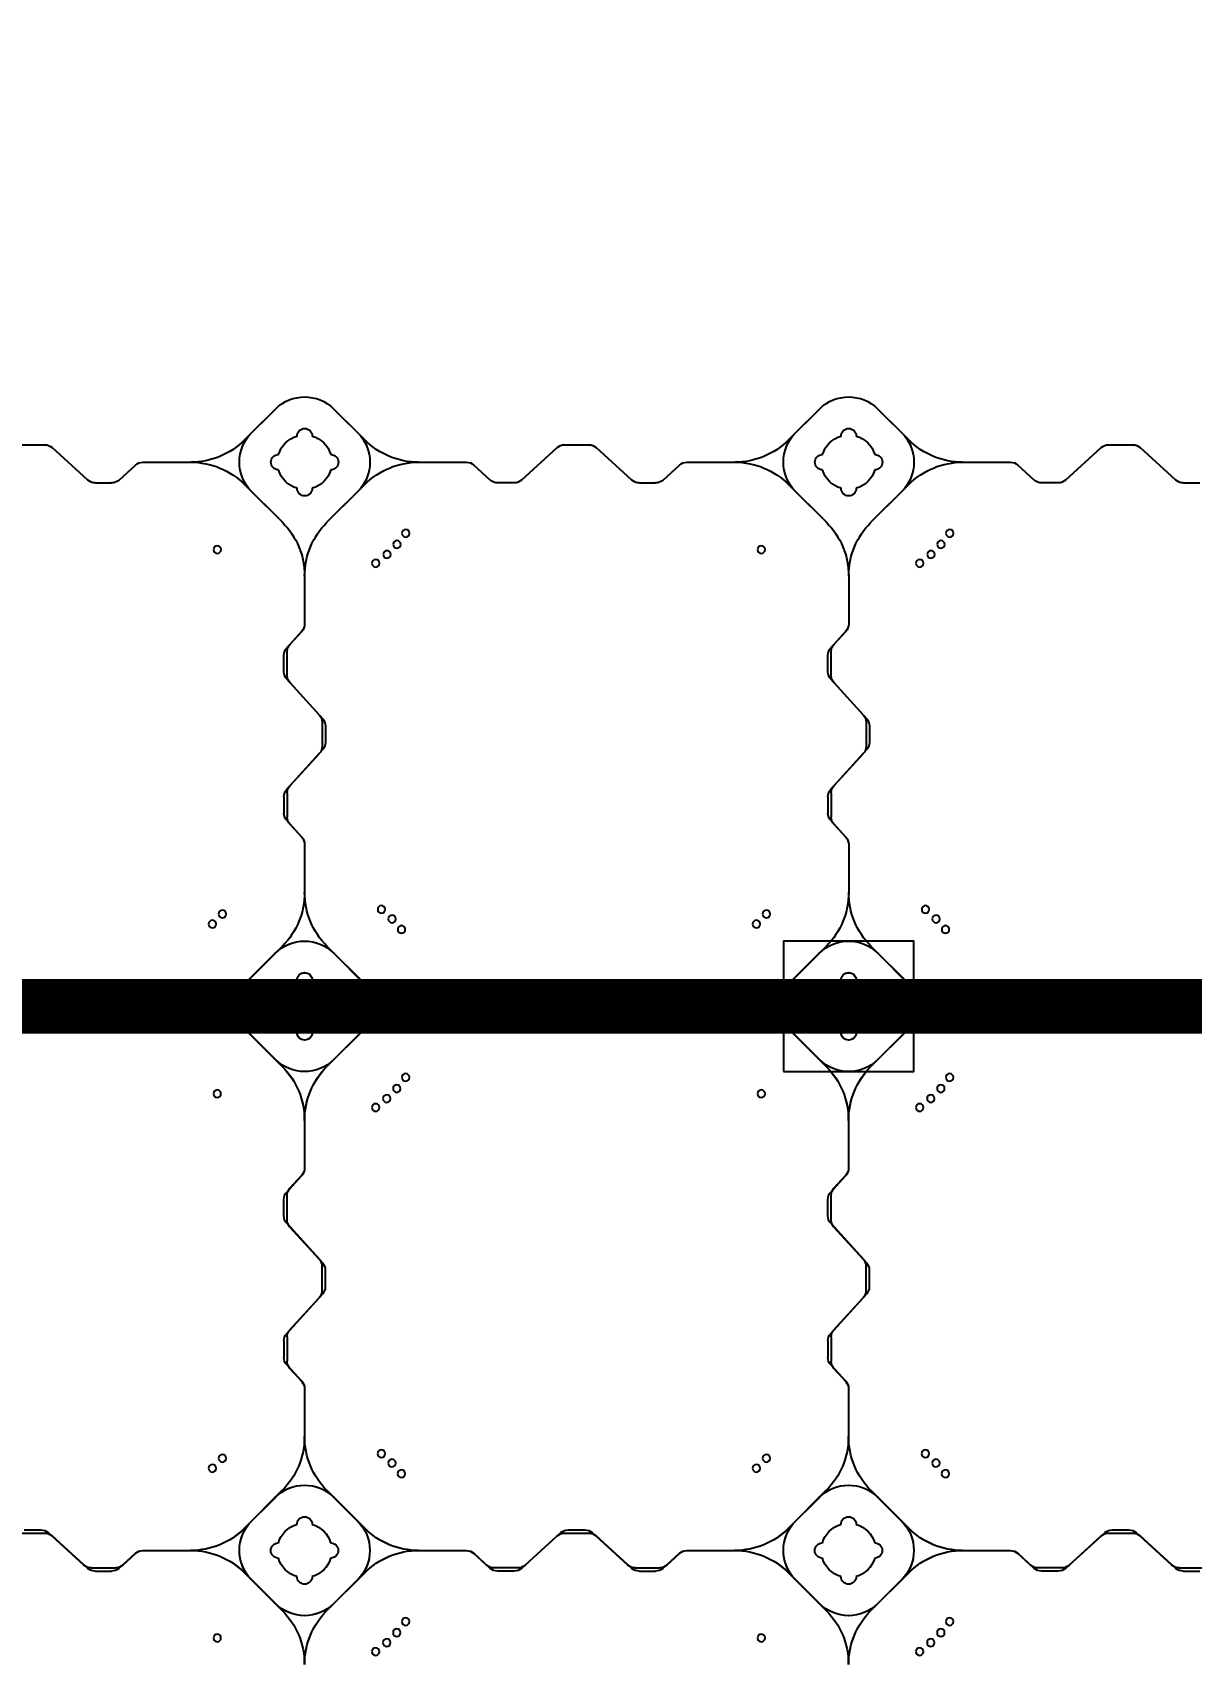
# Model space of a CAD drawing. Header units: millimetres. Extents: x -1612139 to -1260738, y 1141106 to 1536160.
# Drawn here: x -1328269 to -1327204, y 1255207 to 1256706 of the extents above; entities that cross this region are included whole.
import ezdxf

# ---------------------------------------------------------------- set-up
doc = ezdxf.new("R2010")
doc.units = ezdxf.units.MM
doc.header["$LTSCALE"] = 10
doc.layers.get('0').update_dxf_attribs({"linetype": 'CONTINUOUS'})
doc.layers.get('DEFPOINTS').update_dxf_attribs({"linetype": 'CONTINUOUS'})
doc.layers.add('W-FLOAT_BOWL浮筒', color=253, linetype='CONTINUOUS')
doc.styles.add('STANDARD_T3', font='simplex.shx', dxfattribs={"width": 0.7, "bigfont": 'gbcbig.shx'})
doc.dimstyles.new('W&&200', dxfattribs={"dimtxt": 700, "dimasz": 200, "dimexe": 500, "dimexo": 600, "dimgap": 200, "dimtad": 1, "dimdec": 0, "dimzin": 0, "dimdsep": 46, "dimtxsty": 'STANDARD_T3', "dimcen": 0.09, "dimclrd": 1, "dimclre": 1, "dimclrt": 7, "dimazin": 2, "dimtfac": 1, "dimtdec": 0, "dimtix": 1, "dimtmove": 2, "dimatfit": 3, "dimfxl": 100, "dimtolj": 1, "dimtzin": 0, "dimarcsym": 0})

# ---------------------------------------------------------------- blocks, each defined once
blk = doc.blocks.new('蓝色')
at = {"layer": 'W-FLOAT_BOWL浮筒', "color": 5}
for p, q in [((4951.1, 520.9), (4985.8, 555.6)), ((4957.5, 527.2), (4985.8, 555.5)), ((5061.6, 520.9), (5026.8, 555.6)), ((5055.2, 527.2), (5026.8, 555.5)), ((5451.1, 520.9), (5485.8, 555.6)), ((5457.5, 527.2), (5485.8, 555.5)), ((5561.6, 520.9), (5526.8, 555.6)), ((5555.2, 527.2), (5526.8, 555.5)), ((4979.5, 549.2), (4951.2, 520.9)), ((4957.5, 527.3), (4979.4, 549.2)), ((5033.2, 549.2), (5055.2, 527.3)), ((5033.2, 549.2), (5061.5, 520.9)), ((5479.5, 549.2), (5451.2, 520.9)), ((5457.5, 527.3), (5479.4, 549.2)), ((5533.2, 549.2), (5555.2, 527.3)), ((5533.2, 549.2), (5561.5, 520.9)), ((4803.5, 513.8), (4770.7, 484)), ((4807, 516.8), (4774.2, 487)), ((4810.2, 516.4), (4832.5, 516.4)), ((4813.7, 519.4), (4829, 519.4)), ((4835.7, 516.8), (4850.9, 503)), ((4839.2, 513.8), (4851.1, 503)), ((5173.5, 513.8), (5161.6, 503)), ((5177, 516.8), (5161.8, 503)), ((5202.5, 516.4), (5180.2, 516.4)), ((5199, 519.4), (5183.7, 519.4)), ((5205.7, 516.8), (5238.5, 487)), ((5209.2, 513.8), (5242, 484)), ((5303.5, 513.8), (5270.7, 484)), ((5307, 516.8), (5274.2, 487)), ((5310.2, 516.4), (5332.5, 516.4)), ((5313.7, 519.4), (5329, 519.4)), ((5335.7, 516.8), (5350.9, 503)), ((5339.2, 513.8), (5351.1, 503)), ((5673.5, 513.8), (5661.6, 503)), ((5677, 516.8), (5661.8, 503)), ((5702.5, 516.4), (5680.2, 516.4)), ((5699, 519.4), (5683.7, 519.4)), ((5705.7, 516.8), (5738.5, 487)), ((5709.2, 513.8), (5742, 484)), ((5803.5, 513.8), (5770.7, 484)), ((5807, 516.8), (5774.2, 487)), ((5810.2, 516.4), (5832.5, 516.4)), ((5813.7, 519.4), (5829, 519.4)), ((4857.6, 500.4), (4901.6, 500.4)), ((4857.8, 500.4), (4901.6, 500.4)), ((5110.9, 500.4), (5155.1, 500.4)), ((5110.9, 500.4), (5154.9, 500.4)), ((5357.6, 500.4), (5401.6, 500.4)), ((5357.8, 500.4), (5401.6, 500.4)), ((5610.9, 500.4), (5655.1, 500.4)), ((5610.9, 500.4), (5654.9, 500.4)), ((4745.2, 484.4), (4767.5, 484.4)), ((4748.7, 481.4), (4764, 481.4)), ((4985.8, 445.1), (4951.1, 479.9)), ((4979.5, 451.6), (4951.2, 479.9)), ((5026.8, 445.1), (5061.6, 479.9)), ((5033.2, 451.6), (5061.5, 479.9)), ((5245.2, 484.4), (5267.5, 484.4)), ((5248.7, 481.4), (5264, 481.4)), ((5485.8, 445.1), (5451.1, 479.9)), ((5479.5, 451.6), (5451.2, 479.9)), ((5526.8, 445.1), (5561.6, 479.9)), ((5533.2, 451.6), (5561.5, 479.9)), ((5745.2, 484.4), (5767.5, 484.4)), ((5748.7, 481.4), (5764, 481.4)), ((4979.4, 451.6), (4957.5, 473.5)), ((4957.5, 473.5), (4985.8, 445.2)), ((5055.2, 473.5), (5026.8, 445.2)), ((5055.2, 473.5), (5033.2, 451.6)), ((5479.4, 451.6), (5457.5, 473.5)), ((5457.5, 473.5), (5485.8, 445.2)), ((5555.2, 473.5), (5526.8, 445.2)), ((5555.2, 473.5), (5533.2, 451.6)), ((5006.3, 351.6), (5006.3, 395.8)), ((5006.3, 351.8), (5006.3, 395.8)), ((5506.3, 351.6), (5506.3, 395.8)), ((5506.3, 351.8), (5506.3, 395.8)), ((4989.9, 329.7), (5003.7, 344.9)), ((4992.9, 333.2), (5003.7, 345.1)), ((5489.9, 329.7), (5503.7, 344.9)), ((5492.9, 333.2), (5503.7, 345.1)), ((4987.3, 307.7), (4987.3, 323)), ((4990.3, 304.2), (4990.3, 326.5)), ((5487.3, 307.7), (5487.3, 323)), ((5490.3, 304.2), (5490.3, 326.5)), ((4989.9, 301), (5019.7, 268.2)), ((5489.9, 301), (5519.7, 268.2)), ((4992.9, 297.5), (5022.7, 264.7)), ((5492.9, 297.5), (5522.7, 264.7)), ((5022.3, 239.2), (5022.3, 261.5)), ((5025.3, 242.7), (5025.3, 258)), ((5522.3, 239.2), (5522.3, 261.5)), ((5525.3, 242.7), (5525.3, 258)), ((4989.9, 199.7), (5019.7, 232.5)), ((4992.9, 203.2), (5022.7, 236)), ((5489.9, 199.7), (5519.7, 232.5)), ((5492.9, 203.2), (5522.7, 236)), ((4990.3, 196.5), (4990.3, 174.2)), ((5490.3, 196.5), (5490.3, 174.2)), ((4987.3, 193), (4987.3, 177.7)), ((5487.3, 193), (5487.3, 177.7)), ((4989.9, 171), (5003.7, 155.8)), ((4992.9, 167.5), (5003.7, 155.6)), ((5489.9, 171), (5503.7, 155.8)), ((5492.9, 167.5), (5503.7, 155.6)), ((5006.3, 105.1), (5006.3, 149.1)), ((5006.3, 105.1), (5006.3, 148.9)), ((5506.3, 105.1), (5506.3, 149.1)), ((5506.3, 105.1), (5506.3, 148.9)), ((4951.1, 20.9), (4985.8, 55.6)), ((4957.5, 27.2), (4985.8, 55.5)), ((5061.6, 20.9), (5026.8, 55.6)), ((5055.2, 27.2), (5026.8, 55.5)), ((5451.1, 20.9), (5485.8, 55.6)), ((5457.5, 27.2), (5485.8, 55.5)), ((5561.6, 20.9), (5526.8, 55.6)), ((5555.2, 27.2), (5526.8, 55.5)), ((4807, 16.8), (4774.2, -13)), ((4813.7, 19.4), (4829, 19.4)), ((4835.7, 16.8), (4850.9, 3)), ((5177, 16.8), (5161.8, 3)), ((5199, 19.4), (5183.7, 19.4)), ((5205.7, 16.8), (5238.5, -13)), ((5307, 16.8), (5274.2, -13)), ((5313.7, 19.4), (5329, 19.4)), ((5335.7, 16.8), (5350.9, 3)), ((5677, 16.8), (5661.8, 3)), ((5699, 19.4), (5683.7, 19.4)), ((5705.7, 16.8), (5738.5, -13)), ((5807, 16.8), (5774.2, -13)), ((5813.7, 19.4), (5829, 19.4)), ((4857.6, 0.4), (4901.6, 0.4)), ((5110.9, 0.4), (5155.1, 0.4)), ((5357.6, 0.4), (5401.6, 0.4)), ((5610.9, 0.4), (5655.1, 0.4)), ((4745.2, -15.6), (4767.5, -15.6)), ((4979.5, -48.4), (4951.2, -20.1)), ((4979.4, -48.4), (4957.5, -26.5)), ((5033.2, -48.4), (5061.5, -20.1)), ((5055.2, -26.5), (5033.2, -48.4)), ((5245.2, -15.6), (5267.5, -15.6)), ((5479.5, -48.4), (5451.2, -20.1)), ((5479.4, -48.4), (5457.5, -26.5)), ((5533.2, -48.4), (5561.5, -20.1)), ((5555.2, -26.5), (5533.2, -48.4)), ((5745.2, -15.6), (5767.5, -15.6))]:
    blk.add_line(p, q, dxfattribs=at)
for centre in [(5071.6, 593.3), (5081.9, 585.1), (5571.6, 593.3), (5581.9, 585.1), (4926, 580.7), (5091.1, 575.9), (5426, 580.7), (5591.1, 575.9), (5099.2, 565.7), (5599.2, 565.7), (4921.6, 424.8), (5086.6, 420.1), (5095.3, 429.8), (5421.6, 424.8), (5586.6, 420.1), (5595.3, 429.8), (4930.8, 415.6), (5076.9, 411.4), (5430.8, 415.6), (5576.9, 411.4), (5071.6, 93.3), (5571.6, 93.3), (4926, 80.7), (5081.9, 85.1), (5091.1, 75.9), (5426, 80.7), (5581.9, 85.1), (5591.1, 75.9), (5099.2, 65.7), (5599.2, 65.7)]:
    blk.add_circle(centre, 3.5, dxfattribs=at)
for centre, radius, start, end in [((4936.3, 605.1), 70, 315, 0), ((4936.3, 605), 70, 315, 0), ((5076.3, 605.1), 70, 180, 225), ((5076.3, 605), 70, 180, 225), ((5436.3, 605.1), 70, 315, 0), ((5436.3, 605), 70, 315, 0), ((5576.3, 605.1), 70, 180, 225), ((5576.3, 605), 70, 180, 225), ((5006.3, 522.3), 38, 45, 135), ((5006.4, 522.3), 38, 45, 135), ((5506.3, 522.3), 38, 45, 135), ((5506.4, 522.3), 38, 45, 135), ((4984.4, 500.4), 38, 135, 225), ((4984.4, 500.3), 38, 135, 225), ((5006.3, 524.4), 7, 0, 180), ((5006.3, 524.4), 7, 0, 180), ((5006.3, 524.4), 7, 0, 180), ((5006.3, 524.4), 7, 0, 180), ((5028.3, 500.4), 38, 315, 45), ((5028.3, 500.3), 38, 315, 45), ((5484.4, 500.4), 38, 135, 225), ((5484.4, 500.3), 38, 135, 225), ((5506.3, 524.4), 7, 0, 180), ((5506.3, 524.4), 7, 0, 180), ((5506.3, 524.4), 7, 0, 180), ((5506.3, 524.4), 7, 0, 180), ((5528.3, 500.4), 38, 315, 45), ((5528.3, 500.3), 38, 315, 45), ((4810.2, 506.4), 10, 90, 132.2737), ((4813.7, 509.4), 10, 90, 132.2737), ((4829, 509.4), 10, 47.7263, 90), ((4832.5, 506.4), 10, 47.7263, 90), ((4901.6, 570.4), 70, 270, 315), ((4901.7, 570.4), 70, 270, 315), ((5006.3, 500.4), 25, 106.2602, 163.7398), ((5006.3, 500.4), 25, 106.2602, 163.7398), ((5006.3, 500.4), 25, 106.2602, 163.7398), ((5006.3, 500.4), 25, 106.2602, 163.7398), ((5006.3, 500.4), 25, 16.2602, 73.7398), ((5006.3, 500.4), 25, 16.2602, 73.7398), ((5006.3, 500.4), 25, 16.2602, 73.7398), ((5006.3, 500.4), 25, 16.2602, 73.7398), ((5111, 570.4), 70, 225, 270), ((5111.1, 570.4), 70, 225, 270), ((5180.2, 506.4), 10, 90, 132.2737), ((5183.7, 509.4), 10, 90, 132.2737), ((5199, 509.4), 10, 47.7263, 90), ((5202.5, 506.4), 10, 47.7263, 90), ((5310.2, 506.4), 10, 90, 132.2737), ((5313.7, 509.4), 10, 90, 132.2737), ((5329, 509.4), 10, 47.7263, 90), ((5332.5, 506.4), 10, 47.7263, 90), ((5401.6, 570.4), 70, 270, 315), ((5401.7, 570.4), 70, 270, 315), ((5506.3, 500.4), 25, 106.2602, 163.7398), ((5506.3, 500.4), 25, 106.2602, 163.7398), ((5506.3, 500.4), 25, 106.2602, 163.7398), ((5506.3, 500.4), 25, 106.2602, 163.7398), ((5506.3, 500.4), 25, 16.2602, 73.7398), ((5506.3, 500.4), 25, 16.2602, 73.7398), ((5506.3, 500.4), 25, 16.2602, 73.7398), ((5506.3, 500.4), 25, 16.2602, 73.7398), ((5611, 570.4), 70, 225, 270), ((5611.1, 570.4), 70, 225, 270), ((5680.2, 506.4), 10, 90, 132.2737), ((5683.7, 509.4), 10, 90, 132.2737), ((5699, 509.4), 10, 47.7263, 90), ((5702.5, 506.4), 10, 47.7263, 90), ((5810.2, 506.4), 10, 90, 132.2737), ((5813.7, 509.4), 10, 90, 132.2737), ((4857.6, 510.4), 10, 227.7263, 270), ((4857.8, 510.4), 10, 227.7263, 270), ((4901.6, 430.4), 70, 45, 90), ((4901.7, 430.4), 70, 45, 90), ((4982.3, 500.4), 7, 90, 270), ((4982.3, 500.4), 7, 90, 270), ((4982.3, 500.4), 7, 90, 270), ((4982.3, 500.4), 7, 90, 270), ((5030.3, 500.4), 7, 270, 90), ((5030.3, 500.4), 7, 270, 90), ((5030.3, 500.4), 7, 270, 90), ((5030.3, 500.4), 7, 270, 90), ((5111, 430.4), 70, 90, 135), ((5111.1, 430.4), 70, 90, 135), ((5154.9, 510.4), 10, 270, 312.2737), ((5155.1, 510.4), 10, 270, 312.2737), ((5357.6, 510.4), 10, 227.7263, 270), ((5357.8, 510.4), 10, 227.7263, 270), ((5401.6, 430.4), 70, 45, 90), ((5401.7, 430.4), 70, 45, 90), ((5482.3, 500.4), 7, 90, 270), ((5482.3, 500.4), 7, 90, 270), ((5482.3, 500.4), 7, 90, 270), ((5482.3, 500.4), 7, 90, 270), ((5530.3, 500.4), 7, 270, 90), ((5530.3, 500.4), 7, 270, 90), ((5530.3, 500.4), 7, 270, 90), ((5530.3, 500.4), 7, 270, 90), ((5611, 430.4), 70, 90, 135), ((5611.1, 430.4), 70, 90, 135), ((5654.9, 510.4), 10, 270, 312.2737), ((5655.1, 510.4), 10, 270, 312.2737), ((4764, 491.4), 10, 270, 312.2737), ((4767.5, 494.4), 10, 270, 312.2737), ((5006.3, 500.4), 25, 196.2602, 253.7398), ((5006.3, 500.4), 25, 196.2602, 253.7398), ((5006.3, 500.4), 25, 196.2602, 253.7398), ((5006.3, 500.4), 25, 196.2602, 253.7398), ((5006.3, 500.4), 25, 286.2602, 343.7398), ((5006.3, 500.4), 25, 286.2602, 343.7398), ((5006.3, 500.4), 25, 286.2602, 343.7398), ((5006.3, 500.4), 25, 286.2602, 343.7398), ((5245.2, 494.4), 10, 227.7263, 270), ((5248.7, 491.4), 10, 227.7263, 270), ((5264, 491.4), 10, 270, 312.2737), ((5267.5, 494.4), 10, 270, 312.2737), ((5506.3, 500.4), 25, 196.2602, 253.7398), ((5506.3, 500.4), 25, 196.2602, 253.7398), ((5506.3, 500.4), 25, 196.2602, 253.7398), ((5506.3, 500.4), 25, 196.2602, 253.7398), ((5506.3, 500.4), 25, 286.2602, 343.7398), ((5506.3, 500.4), 25, 286.2602, 343.7398), ((5506.3, 500.4), 25, 286.2602, 343.7398), ((5506.3, 500.4), 25, 286.2602, 343.7398), ((5745.2, 494.4), 10, 227.7263, 270), ((5748.7, 491.4), 10, 227.7263, 270), ((5764, 491.4), 10, 270, 312.2737), ((5767.5, 494.4), 10, 270, 312.2737), ((5006.3, 476.4), 7, 180, 0), ((5006.3, 476.4), 7, 180, 0), ((5006.3, 476.4), 7, 180, 0), ((5006.3, 476.4), 7, 180, 0), ((5506.3, 476.4), 7, 180, 0), ((5506.3, 476.4), 7, 180, 0), ((5506.3, 476.4), 7, 180, 0), ((5506.3, 476.4), 7, 180, 0), ((5006.3, 478.4), 38, 225, 315), ((5006.4, 478.4), 38, 225, 315), ((5506.3, 478.4), 38, 225, 315), ((5506.4, 478.4), 38, 225, 315), ((4936.3, 395.7), 70, 0, 45), ((4936.3, 395.7), 70, 0, 45), ((5076.3, 395.7), 70, 135, 180), ((5076.3, 395.7), 70, 135, 180), ((5436.3, 395.7), 70, 0, 45), ((5436.3, 395.7), 70, 0, 45), ((5576.3, 395.7), 70, 135, 180), ((5576.3, 395.7), 70, 135, 180), ((4996.3, 351.8), 10, 317.7263, 0), ((4996.3, 351.6), 10, 317.7263, 0), ((5496.3, 351.8), 10, 317.7263, 0), ((5496.3, 351.6), 10, 317.7263, 0), ((5000.3, 326.5), 10, 137.7263, 180), ((5500.3, 326.5), 10, 137.7263, 180), ((4997.3, 323), 10, 137.7263, 180), ((5497.3, 323), 10, 137.7263, 180), ((4997.3, 307.7), 10, 180, 222.2737), ((5000.3, 304.2), 10, 180, 222.2737), ((5497.3, 307.7), 10, 180, 222.2737), ((5500.3, 304.2), 10, 180, 222.2737), ((5012.3, 261.5), 10, 0, 42.2737), ((5015.3, 258), 10, 0, 42.2737), ((5512.3, 261.5), 10, 0, 42.2737), ((5515.3, 258), 10, 0, 42.2737), ((5015.3, 242.7), 10, 317.7263, 0), ((5515.3, 242.7), 10, 317.7263, 0), ((5012.3, 239.2), 10, 317.7263, 0), ((5512.3, 239.2), 10, 317.7263, 0), ((4997.3, 193), 10, 137.7263, 180), ((5000.3, 196.5), 10, 137.7263, 180), ((5497.3, 193), 10, 137.7263, 180), ((5500.3, 196.5), 10, 137.7263, 180), ((4997.3, 177.7), 10, 180, 222.2737), ((5000.3, 174.2), 10, 180, 222.2737), ((5497.3, 177.7), 10, 180, 222.2737), ((5500.3, 174.2), 10, 180, 222.2737), ((4996.3, 149.1), 10, 0, 42.2737), ((4996.3, 148.9), 10, 0, 42.2737), ((5496.3, 149.1), 10, 0, 42.2737), ((5496.3, 148.9), 10, 0, 42.2737), ((4936.3, 105.1), 70, 315, 0), ((4936.3, 105), 70, 315, 0), ((5076.3, 105.1), 70, 180, 225), ((5076.3, 105), 70, 180, 225), ((5436.3, 105.1), 70, 315, 0), ((5436.3, 105), 70, 315, 0), ((5576.3, 105.1), 70, 180, 225), ((5576.3, 105), 70, 180, 225), ((5006.3, 24.4), 7, 0, 180), ((5006.3, 24.4), 7, 0, 180), ((5506.3, 24.4), 7, 0, 180), ((5506.3, 24.4), 7, 0, 180), ((4813.7, 9.4), 10, 90, 132.2737), ((4829, 9.4), 10, 47.7263, 90), ((4901.6, 70.4), 70, 270, 315), ((4984.4, 0.3), 38, 135, 225), ((5006.3, 0.4), 25, 106.2602, 163.7398), ((5006.3, 0.4), 25, 106.2602, 163.7398), ((5006.3, 0.4), 25, 16.2602, 73.7398), ((5006.3, 0.4), 25, 16.2602, 73.7398), ((5028.3, 0.3), 38, 315, 45), ((5111.1, 70.4), 70, 225, 270), ((5183.7, 9.4), 10, 90, 132.2737), ((5199, 9.4), 10, 47.7263, 90), ((5313.7, 9.4), 10, 90, 132.2737), ((5329, 9.4), 10, 47.7263, 90), ((5401.6, 70.4), 70, 270, 315), ((5484.4, 0.3), 38, 135, 225), ((5506.3, 0.4), 25, 106.2602, 163.7398), ((5506.3, 0.4), 25, 106.2602, 163.7398), ((5506.3, 0.4), 25, 16.2602, 73.7398), ((5506.3, 0.4), 25, 16.2602, 73.7398), ((5528.3, 0.3), 38, 315, 45), ((5611.1, 70.4), 70, 225, 270), ((5683.7, 9.4), 10, 90, 132.2737), ((5699, 9.4), 10, 47.7263, 90), ((5813.7, 9.4), 10, 90, 132.2737), ((4857.6, 10.4), 10, 227.7263, 270), ((4901.7, -69.6), 70, 45, 90), ((4982.3, 0.4), 7, 90, 270), ((4982.3, 0.4), 7, 90, 270), ((5030.3, 0.4), 7, 270, 90), ((5030.3, 0.4), 7, 270, 90), ((5111, -69.6), 70, 90, 135), ((5155.1, 10.4), 10, 270, 312.2737), ((5357.6, 10.4), 10, 227.7263, 270), ((5401.7, -69.6), 70, 45, 90), ((5482.3, 0.4), 7, 90, 270), ((5482.3, 0.4), 7, 90, 270), ((5530.3, 0.4), 7, 270, 90), ((5530.3, 0.4), 7, 270, 90), ((5611, -69.6), 70, 90, 135), ((5655.1, 10.4), 10, 270, 312.2737), ((4767.5, -5.6), 10, 270, 312.2737), ((5006.3, 0.4), 25, 196.2602, 253.7398), ((5006.3, 0.4), 25, 196.2602, 253.7398), ((5006.3, 0.4), 25, 286.2602, 343.7398), ((5006.3, 0.4), 25, 286.2602, 343.7398), ((5245.2, -5.6), 10, 227.7263, 270), ((5267.5, -5.6), 10, 270, 312.2737), ((5506.3, 0.4), 25, 196.2602, 253.7398), ((5506.3, 0.4), 25, 196.2602, 253.7398), ((5506.3, 0.4), 25, 286.2602, 343.7398), ((5506.3, 0.4), 25, 286.2602, 343.7398), ((5745.2, -5.6), 10, 227.7263, 270), ((5767.5, -5.6), 10, 270, 312.2737), ((5006.3, -23.6), 7, 180, 0), ((5006.3, -23.6), 7, 180, 0), ((5506.3, -23.6), 7, 180, 0), ((5506.3, -23.6), 7, 180, 0), ((5006.3, -21.6), 38, 225, 315), ((5006.4, -21.6), 38, 225, 315), ((5506.3, -21.6), 38, 225, 315), ((5506.4, -21.6), 38, 225, 315)]:
    blk.add_arc(centre, radius, start, end, dxfattribs=at)
blk = doc.blocks.new('橙色')
at = {"layer": 'W-FLOAT_BOWL浮筒', "color": 30}
for p, q in [((5473.2, 548.8), (5444.8, 520.5)), ((5451.2, 526.9), (5473.1, 548.8)), ((5526.8, 548.8), (5555.2, 520.5)), ((5526.9, 548.8), (5548.8, 526.9)), ((5973.2, 548.8), (5944.8, 520.5)), ((5951.2, 526.9), (5973.1, 548.8)), ((6026.8, 548.8), (6055.2, 520.5)), ((6026.9, 548.8), (6048.8, 526.9)), ((5297.1, 513.4), (5264.4, 483.6)), ((5303.9, 516), (5326.1, 516)), ((5332.9, 513.4), (5344.7, 502.6)), ((5667.1, 513.4), (5655.3, 502.6)), ((5696.1, 516), (5673.9, 516)), ((5702.9, 513.4), (5735.6, 483.6)), ((5797.1, 513.4), (5764.4, 483.6)), ((5803.9, 516), (5826.1, 516)), ((5832.9, 513.4), (5844.7, 502.6)), ((6167.1, 513.4), (6155.3, 502.6)), ((6196.1, 516), (6173.9, 516)), ((6202.9, 513.4), (6235.6, 483.6)), ((6297.1, 513.4), (6264.4, 483.6)), ((6303.9, 516), (6326.1, 516)), ((5351.5, 500), (5395.3, 500)), ((5604.6, 500), (5648.5, 500)), ((5851.5, 500), (5895.3, 500)), ((6104.6, 500), (6148.5, 500)), ((5242.4, 481), (5257.6, 481)), ((5742.4, 481), (5757.6, 481)), ((6242.4, 481), (6257.6, 481)), ((5479.5, 444.8), (5444.8, 479.5)), ((5451.2, 473.2), (5479.5, 444.8)), ((5520.5, 444.8), (5555.2, 479.5)), ((5548.8, 473.2), (5520.5, 444.8)), ((5979.5, 444.8), (5944.8, 479.5)), ((5951.2, 473.2), (5979.5, 444.8)), ((6020.5, 444.8), (6055.2, 479.5)), ((6048.8, 473.2), (6020.5, 444.8)), ((5500, 351.3), (5500, 395.4)), ((5500, 351.5), (5500, 395.4)), ((6000, 351.3), (6000, 395.4)), ((6000, 351.5), (6000, 395.4)), ((5483.6, 329.4), (5497.4, 344.5)), ((5486.6, 332.9), (5497.4, 344.7)), ((5983.6, 329.4), (5997.4, 344.5)), ((5986.6, 332.9), (5997.4, 344.7)), ((5481, 307.4), (5481, 322.6)), ((5484, 303.9), (5484, 326.1)), ((5981, 307.4), (5981, 322.6)), ((5984, 303.9), (5984, 326.1)), ((5483.6, 300.6), (5513.4, 267.9)), ((5983.6, 300.6), (6013.4, 267.9)), ((5486.6, 297.1), (5516.4, 264.4)), ((5986.6, 297.1), (6016.4, 264.4)), ((5516, 238.9), (5516, 261.1)), ((5519, 242.4), (5519, 257.6)), ((6016, 238.9), (6016, 261.1)), ((6019, 242.4), (6019, 257.6)), ((5483.6, 199.4), (5513.4, 232.1)), ((5486.6, 202.9), (5516.4, 235.6)), ((5983.6, 199.4), (6013.4, 232.1)), ((5986.6, 202.9), (6016.4, 235.6)), ((5484, 196.1), (5484, 173.9)), ((5984, 196.1), (5984, 173.9)), ((5481, 192.6), (5481, 177.4)), ((5981, 192.6), (5981, 177.4)), ((5483.6, 170.6), (5497.4, 155.5)), ((5486.6, 167.1), (5497.4, 155.3)), ((5983.6, 170.6), (5997.4, 155.5)), ((5986.6, 167.1), (5997.4, 155.3)), ((5500, 104.7), (5500, 148.7)), ((5500, 104.7), (5500, 148.5)), ((6000, 104.7), (6000, 148.7)), ((6000, 104.7), (6000, 148.5)), ((5444.8, 20.5), (5479.5, 55.2)), ((5451.2, 26.8), (5479.5, 55.2)), ((5548.8, 26.8), (5520.5, 55.2)), ((5555.2, 20.5), (5520.5, 55.2)), ((5944.8, 20.5), (5979.5, 55.2)), ((5951.2, 26.8), (5979.5, 55.2)), ((6048.8, 26.8), (6020.5, 55.2)), ((6055.2, 20.5), (6020.5, 55.2)), ((5300.6, 16.4), (5267.9, -13.4)), ((5307.4, 19), (5322.6, 19)), ((5329.4, 16.4), (5344.5, 2.6)), ((5670.6, 16.4), (5655.5, 2.6)), ((5692.6, 19), (5677.4, 19)), ((5699.4, 16.4), (5732.1, -13.4)), ((5800.6, 16.4), (5767.9, -13.4)), ((5807.4, 19), (5822.6, 19)), ((5829.4, 16.4), (5844.5, 2.6)), ((6170.6, 16.4), (6155.5, 2.6)), ((6192.6, 19), (6177.4, 19)), ((6199.4, 16.4), (6232.1, -13.4)), ((6300.6, 16.4), (6267.9, -13.4)), ((6307.4, 19), (6322.6, 19)), ((5351.3, 0), (5395.3, 0)), ((5604.6, 0), (5648.7, 0)), ((5851.3, 0), (5895.3, 0)), ((6104.6, 0), (6148.7, 0)), ((5238.9, -16), (5261.1, -16)), ((5473.2, -48.8), (5444.8, -20.5)), ((5473.1, -48.8), (5451.2, -26.9)), ((5526.8, -48.8), (5555.2, -20.5)), ((5548.8, -26.9), (5526.9, -48.8)), ((5738.9, -16), (5761.1, -16)), ((5973.2, -48.8), (5944.8, -20.5)), ((5973.1, -48.8), (5951.2, -26.9)), ((6026.8, -48.8), (6055.2, -20.5)), ((6048.8, -26.9), (6026.9, -48.8)), ((6238.9, -16), (6261.1, -16))]:
    blk.add_line(p, q, dxfattribs=at)
for centre in [(5415.2, 424.4), (5580.3, 419.7), (5589, 429.4), (5915.2, 424.4), (6080.3, 419.7), (6089, 429.4), (5424.4, 415.2), (5570.6, 411), (5924.4, 415.2), (6070.6, 411), (5565.3, 92.9), (6065.3, 92.9), (5419.7, 80.3), (5575.6, 84.8), (5584.8, 75.6), (5919.7, 80.3), (6075.6, 84.8), (6084.8, 75.6), (5592.9, 65.3), (6092.9, 65.3)]:
    blk.add_circle(centre, 3.5, dxfattribs=at)
for centre, radius, start, end in [((5500, 522), 38, 45, 135), ((5500, 522), 38, 45, 135), ((6000, 522), 38, 45, 135), ((6000, 522), 38, 45, 135), ((5478, 500), 38, 135, 225), ((5500, 524), 7, 0, 180), ((5500, 524), 7, 0, 180), ((5522, 500), 38, 315, 45), ((5978, 500), 38, 135, 225), ((6000, 524), 7, 0, 180), ((6000, 524), 7, 0, 180), ((6022, 500), 38, 315, 45), ((5303.9, 506), 10, 90, 132.2737), ((5326.1, 506), 10, 47.7263, 90), ((5395.3, 570), 70, 270, 315), ((5500, 500), 25, 106.2602, 163.7398), ((5500, 500), 25, 106.2602, 163.7398), ((5500, 500), 25, 16.2602, 73.7398), ((5500, 500), 25, 16.2602, 73.7398), ((5604.7, 570), 70, 225, 270), ((5673.9, 506), 10, 90, 132.2737), ((5696.1, 506), 10, 47.7263, 90), ((5803.9, 506), 10, 90, 132.2737), ((5826.1, 506), 10, 47.7263, 90), ((5895.3, 570), 70, 270, 315), ((6000, 500), 25, 106.2602, 163.7398), ((6000, 500), 25, 106.2602, 163.7398), ((6000, 500), 25, 16.2602, 73.7398), ((6000, 500), 25, 16.2602, 73.7398), ((6104.7, 570), 70, 225, 270), ((6173.9, 506), 10, 90, 132.2737), ((6196.1, 506), 10, 47.7263, 90), ((6303.9, 506), 10, 90, 132.2737), ((5351.5, 510), 10, 227.7263, 270), ((5395.3, 430), 70, 45, 90), ((5476, 500), 7, 90, 270), ((5476, 500), 7, 90, 270), ((5524, 500), 7, 270, 90), ((5524, 500), 7, 270, 90), ((5604.7, 430), 70, 90, 135), ((5648.5, 510), 10, 270, 312.2737), ((5851.5, 510), 10, 227.7263, 270), ((5895.3, 430), 70, 45, 90), ((5976, 500), 7, 90, 270), ((5976, 500), 7, 90, 270), ((6024, 500), 7, 270, 90), ((6024, 500), 7, 270, 90), ((6104.7, 430), 70, 90, 135), ((6148.5, 510), 10, 270, 312.2737), ((5257.6, 491), 10, 270, 312.2737), ((5500, 500), 25, 196.2602, 253.7398), ((5500, 500), 25, 196.2602, 253.7398), ((5500, 500), 25, 286.2602, 343.7398), ((5500, 500), 25, 286.2602, 343.7398), ((5742.4, 491), 10, 227.7263, 270), ((5757.6, 491), 10, 270, 312.2737), ((6000, 500), 25, 196.2602, 253.7398), ((6000, 500), 25, 196.2602, 253.7398), ((6000, 500), 25, 286.2602, 343.7398), ((6000, 500), 25, 286.2602, 343.7398), ((6242.4, 491), 10, 227.7263, 270), ((6257.6, 491), 10, 270, 312.2737), ((5500, 476), 7, 180, 0), ((5500, 476), 7, 180, 0), ((6000, 476), 7, 180, 0), ((6000, 476), 7, 180, 0), ((5430, 395.3), 70, 0, 45), ((5430, 395.3), 70, 0, 45), ((5570, 395.3), 70, 135, 180), ((5570, 395.3), 70, 135, 180), ((5930, 395.3), 70, 0, 45), ((5930, 395.3), 70, 0, 45), ((6070, 395.3), 70, 135, 180), ((6070, 395.3), 70, 135, 180), ((5490, 351.5), 10, 317.7263, 0), ((5490, 351.3), 10, 317.7263, 0), ((5990, 351.5), 10, 317.7263, 0), ((5990, 351.3), 10, 317.7263, 0), ((5494, 326.1), 10, 137.7263, 180), ((5994, 326.1), 10, 137.7263, 180), ((5491, 322.6), 10, 137.7263, 180), ((5991, 322.6), 10, 137.7263, 180), ((5491, 307.4), 10, 180, 222.2737), ((5494, 303.9), 10, 180, 222.2737), ((5991, 307.4), 10, 180, 222.2737), ((5994, 303.9), 10, 180, 222.2737), ((5506, 261.1), 10, 0, 42.2737), ((5509, 257.6), 10, 0, 42.2737), ((6006, 261.1), 10, 0, 42.2737), ((6009, 257.6), 10, 0, 42.2737), ((5509, 242.4), 10, 317.7263, 0), ((6009, 242.4), 10, 317.7263, 0), ((5506, 238.9), 10, 317.7263, 0), ((6006, 238.9), 10, 317.7263, 0), ((5491, 192.6), 10, 137.7263, 180), ((5494, 196.1), 10, 137.7263, 180), ((5991, 192.6), 10, 137.7263, 180), ((5994, 196.1), 10, 137.7263, 180), ((5491, 177.4), 10, 180, 222.2737), ((5494, 173.9), 10, 180, 222.2737), ((5991, 177.4), 10, 180, 222.2737), ((5994, 173.9), 10, 180, 222.2737), ((5490, 148.7), 10, 0, 42.2737), ((5490, 148.5), 10, 0, 42.2737), ((5990, 148.7), 10, 0, 42.2737), ((5990, 148.5), 10, 0, 42.2737), ((5430, 104.7), 70, 315, 0), ((5430, 104.7), 70, 315, 0), ((5570, 104.7), 70, 180, 225), ((5570, 104.7), 70, 180, 225), ((5930, 104.7), 70, 315, 0), ((5930, 104.7), 70, 315, 0), ((6070, 104.7), 70, 180, 225), ((6070, 104.7), 70, 180, 225), ((5500, 24), 7, 0, 180), ((5500, 24), 7, 0, 180), ((6000, 24), 7, 0, 180), ((6000, 24), 7, 0, 180), ((5307.4, 9), 10, 90, 132.2737), ((5322.6, 9), 10, 47.7263, 90), ((5395.3, 70), 70, 270, 315), ((5478, 0), 38, 135, 225), ((5500, 0), 25, 106.2602, 163.7398), ((5500, 0), 25, 106.2602, 163.7398), ((5500, 0), 25, 16.2602, 73.7398), ((5500, 0), 25, 16.2602, 73.7398), ((5522, 0), 38, 315, 45), ((5604.7, 70), 70, 225, 270), ((5677.4, 9), 10, 90, 132.2737), ((5692.6, 9), 10, 47.7263, 90), ((5807.4, 9), 10, 90, 132.2737), ((5822.6, 9), 10, 47.7263, 90), ((5895.3, 70), 70, 270, 315), ((5978, 0), 38, 135, 225), ((6000, 0), 25, 106.2602, 163.7398), ((6000, 0), 25, 106.2602, 163.7398), ((6000, 0), 25, 16.2602, 73.7398), ((6000, 0), 25, 16.2602, 73.7398), ((6022, 0), 38, 315, 45), ((6104.7, 70), 70, 225, 270), ((6177.4, 9), 10, 90, 132.2737), ((6192.6, 9), 10, 47.7263, 90), ((6307.4, 9), 10, 90, 132.2737), ((5351.3, 10), 10, 227.7263, 270), ((5395.3, -70), 70, 45, 90), ((5476, 0), 7, 90, 270), ((5476, 0), 7, 90, 270), ((5524, 0), 7, 270, 90), ((5524, 0), 7, 270, 90), ((5604.7, -70), 70, 90, 135), ((5648.7, 10), 10, 270, 312.2737), ((5851.3, 10), 10, 227.7263, 270), ((5895.3, -70), 70, 45, 90), ((5976, 0), 7, 90, 270), ((5976, 0), 7, 90, 270), ((6024, 0), 7, 270, 90), ((6024, 0), 7, 270, 90), ((6104.7, -70), 70, 90, 135), ((6148.7, 10), 10, 270, 312.2737), ((5261.1, -6), 10, 270, 312.2737), ((5500, 0), 25, 196.2602, 253.7398), ((5500, 0), 25, 196.2602, 253.7398), ((5500, 0), 25, 286.2602, 343.7398), ((5500, 0), 25, 286.2602, 343.7398), ((5738.9, -6), 10, 227.7263, 270), ((5761.1, -6), 10, 270, 312.2737), ((6000, 0), 25, 196.2602, 253.7398), ((6000, 0), 25, 196.2602, 253.7398), ((6000, 0), 25, 286.2602, 343.7398), ((6000, 0), 25, 286.2602, 343.7398), ((6238.9, -6), 10, 227.7263, 270), ((6261.1, -6), 10, 270, 312.2737), ((5500, -24), 7, 180, 0), ((5500, -24), 7, 180, 0), ((6000, -24), 7, 180, 0), ((6000, -24), 7, 180, 0), ((5500, -22), 38, 225, 315), ((5500, -22), 38, 225, 315), ((6000, -22), 38, 225, 315), ((6000, -22), 38, 225, 315)]:
    blk.add_arc(centre, radius, start, end, dxfattribs=at)
blk = doc.blocks.new('*D193')
at = {"color": 1, "lineweight": -2, "transparency": 16777216}
for p, q in [((-1333518.8, 1269731.8), (-1333518.8, 1270331.8)), ((-1324518.8, 1269731.8), (-1324518.8, 1270331.8)), ((-1324718.8, 1269831.8), (-1333318.8, 1269831.8))]:
    blk.add_line(p, q, dxfattribs=at)
at = {"color": 1, "transparency": 16777216}
for points in [[(-1333318.8, 1269865.1), (-1333318.8, 1269798.5), (-1333518.8, 1269831.8)], [(-1324718.8, 1269865.1), (-1324718.8, 1269798.5), (-1324518.8, 1269831.8)]]:
    blk.add_solid(points, dxfattribs=at)
at = {"layer": 'DEFPOINTS', "color": 0, "transparency": 16777216}
for p in [(-1333518.8, 1269831.8), (-1324518.8, 1268311.5), (-1333518.8, 1256311.5)]:
    blk.add_point(p, dxfattribs=at)
at = {"color": 7, "transparency": 16777216, "insert": (-1329018.8, 1270381.8), "char_height": 700, "attachment_point": 5, "style": 'STANDARD_T3'}
blk.add_mtext('\\A1;9000', dxfattribs=at)
blk = doc.blocks.new('*D183')
at = {"color": 1, "lineweight": -2, "transparency": 16777216}
for p, q in [((-1333518.8, 1271320.9), (-1333518.8, 1271920.9)), ((-1311518.8, 1271320.9), (-1311518.8, 1271920.9)), ((-1333318.8, 1271420.9), (-1311718.8, 1271420.9))]:
    blk.add_line(p, q, dxfattribs=at)
at = {"color": 1, "transparency": 16777216}
for points in [[(-1333318.8, 1271454.3), (-1333318.8, 1271387.6), (-1333518.8, 1271420.9)], [(-1311718.8, 1271454.3), (-1311718.8, 1271387.6), (-1311518.8, 1271420.9)]]:
    blk.add_solid(points, dxfattribs=at)
at = {"layer": 'DEFPOINTS', "color": 0, "transparency": 16777216}
for p in [(-1311518.8, 1271420.9), (-1333518.8, 1256311.5), (-1311518.8, 1253811.5)]:
    blk.add_point(p, dxfattribs=at)
at = {"color": 7, "transparency": 16777216, "insert": (-1321828.2, 1271970.9), "char_height": 700, "attachment_point": 5, "style": 'STANDARD_T3'}
blk.add_mtext('\\A1;22000', dxfattribs=at)
blk = doc.blocks.new('LGZ')
at = {"color": 6}
blk.add_lwpolyline([(-60, -60), (60, -60), (60, 60), (-60, 60)], close=True, dxfattribs=at)

msp = doc.modelspace()

# ---------------------------------------------------------------- linework, layer by layer
at = {"color": 6, "const_width": 50}
msp.add_lwpolyline([(-1333018.8, 1255811.5), (-1324018.8, 1255811.5), (-1324018.8, 1267811.5), (-1323018.8, 1267811.5), (-1323018.8, 1255811.5), (-1313018.8, 1255811.5), (-1313018.8, 1267811.5), (-1312018.8, 1267811.5), (-1312018.8, 1253811.5)], dxfattribs=at)

# ---------------------------------------------------------------- block references
at = {"xscale": -1, "rotation": 180}
for name, p in [('橙色', (-1333518.8, 1256311.5)), ('蓝色', (-1333025.2, 1255811.8))]:
    msp.add_blockref(name, p, dxfattribs=at)
msp.add_blockref('LGZ', (-1327518.8, 1255811.5))

# ---------------------------------------------------------------- dimensions: what is measured, and where the dimension line sits
dim = msp.add_linear_dim(base=(-1311518.8, 1271420.9), p1=(-1333518.8, 1256311.5), p2=(-1311518.8, 1253811.5), dimstyle='W&&200', override={"dimfxlon": 1})
dim.commit()
dim.dimension.update_dxf_attribs({"geometry": '*D183', "text_midpoint": (-1321828.2, 1271970.9), "dimtype": 160})
dim = msp.add_linear_dim(base=(-1333518.8, 1269831.8), p1=(-1324518.8, 1268311.5), p2=(-1333518.8, 1256311.5), dimstyle='W&&200', override={"dimfxlon": 1})
dim.commit()
dim.dimension.update_dxf_attribs({"geometry": '*D193', "text_midpoint": (-1329018.8, 1270381.8)})

doc.saveas('drawing.dxf')
